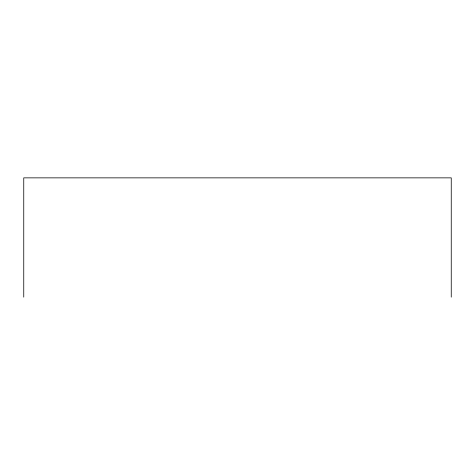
<?xml version="1.0" encoding="UTF-8"?>
<svg xmlns="http://www.w3.org/2000/svg" width="475" height="475" viewBox="0 0 475 475"><rect width="100%" height="100%" fill="white"/><g stroke="black" fill="none" stroke-linecap="round" stroke-linejoin="round"><path stroke-width="0.71" d="M451.25 297.142L451.25 177.858L23.75 177.858L23.75 297.142"/></g></svg>
